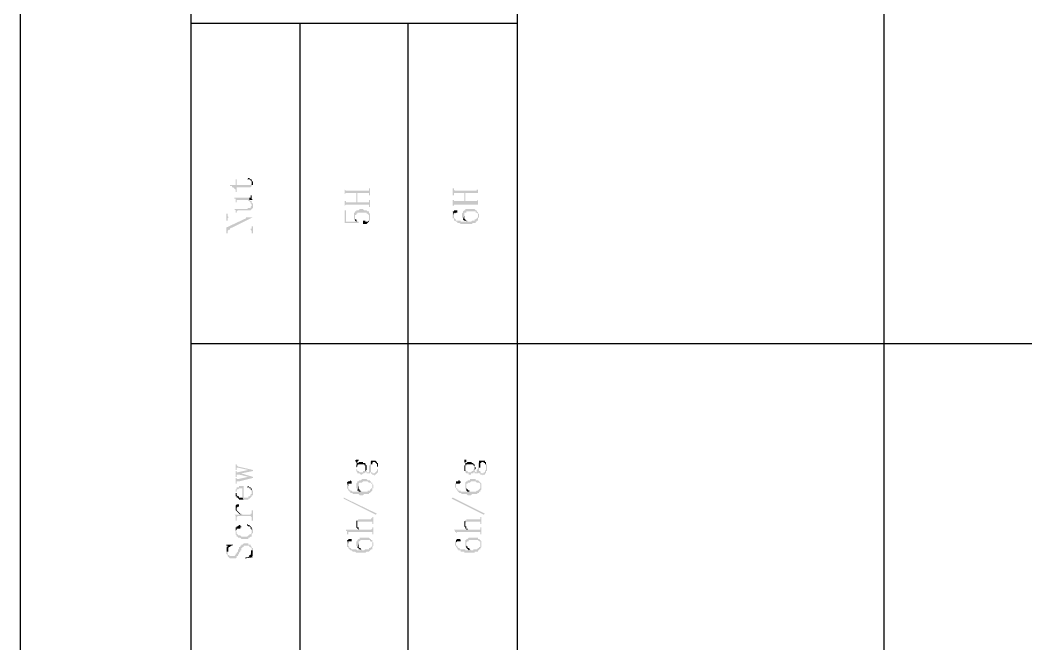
# Model space of a CAD drawing. Header units: millimetres. Extents: x 7018 to 13530, y 4187 to 5692.
# Drawn here: x 8411.44 to 8450.96, y 5112.75 to 5137.25 of the extents above; entities that cross this region are included whole.
import ezdxf

# ---------------------------------------------------------------- set-up
doc = ezdxf.new("R2010")
doc.units = ezdxf.units.MM

msp = doc.modelspace()

# ---------------------------------------------------------------- hatches: boundary and pattern name
at = {"transparency": 33554559}
for points in [[(8420.357, 5131.002), (8420.447, 5131.002), (8420.492, 5130.957), (8420.492, 5130.957), (8420.537, 5130.912), (8420.537, 5130.732), (8420.537, 5130.777), (8420.583, 5130.777), (8420.583, 5130.867), (8420.583, 5130.912), (8420.537, 5130.957), (8420.537, 5131.002), (8420.492, 5131.002), (8420.447, 5131.048), (8420.402, 5131.048)], [(8419.68, 5130.777), (8419.68, 5130.732), (8419.77, 5130.732), (8419.77, 5130.686), (8419.815, 5130.686), (8419.86, 5130.641), (8419.86, 5130.641), (8419.906, 5130.596), (8419.906, 5130.506), (8419.951, 5130.506), (8419.951, 5130.686), (8420.492, 5130.686), (8420.537, 5130.732), (8420.537, 5130.867), (8420.537, 5130.822), (8420.537, 5130.822), (8420.492, 5130.777), (8419.951, 5130.777), (8419.951, 5131.002), (8419.906, 5131.002), (8419.906, 5130.777)], [(8424.193, 5130.641), (8424.193, 5130.371), (8424.193, 5130.416), (8424.193, 5130.416), (8424.238, 5130.461), (8424.645, 5130.461), (8424.645, 5130.1), (8424.69, 5130.461), (8425.141, 5130.461), (8425.141, 5130.416), (8425.141, 5130.371), (8425.186, 5130.371), (8425.186, 5130.641), (8425.141, 5130.641), (8425.141, 5130.596), (8425.141, 5130.551), (8424.238, 5130.551), (8424.193, 5130.596)], [(8428.436, 5130.641), (8428.436, 5130.371), (8428.481, 5130.371), (8428.481, 5130.461), (8428.887, 5130.461), (8428.887, 5130.145), (8428.932, 5130.461), (8429.429, 5130.461), (8429.429, 5130.371), (8429.429, 5130.641), (8429.429, 5130.596), (8429.383, 5130.596), (8429.383, 5130.551), (8428.526, 5130.551), (8428.481, 5130.596), (8428.481, 5130.641), (8428.481, 5130.641)], [(8419.86, 5130.28), (8419.86, 5130.235), (8419.906, 5130.235), (8419.906, 5130.19), (8419.906, 5130.1), (8419.951, 5130.1), (8419.951, 5130.145), (8419.951, 5130.19), (8420.402, 5130.19), (8420.402, 5130.145), (8420.447, 5130.145), (8420.492, 5130.1), (8420.492, 5130.055), (8420.492, 5130.055), (8420.537, 5130.009), (8420.537, 5129.964), (8420.537, 5130.145), (8420.492, 5130.145), (8420.447, 5130.19), (8420.447, 5130.28)], [(8420.447, 5130.28), (8420.447, 5130.19), (8420.583, 5130.19), (8420.537, 5130.235), (8420.537, 5130.28), (8420.537, 5130.371), (8420.492, 5130.371), (8420.492, 5130.325), (8420.492, 5130.28), (8420.492, 5130.28)], [(8424.193, 5130.19), (8424.193, 5129.919), (8424.193, 5129.964), (8424.193, 5129.964), (8424.238, 5130.009), (8425.141, 5130.009), (8425.141, 5129.919), (8425.186, 5129.919), (8425.186, 5130.19), (8425.141, 5130.19), (8425.141, 5130.145), (8425.141, 5130.1), (8424.69, 5130.1), (8424.69, 5130.461), (8424.645, 5130.1), (8424.238, 5130.1), (8424.238, 5130.145), (8424.193, 5130.145), (8424.193, 5130.19)], [(8428.436, 5130.19), (8428.436, 5129.964), (8428.481, 5129.964), (8428.481, 5130.009), (8429.429, 5130.009), (8429.429, 5129.964), (8429.429, 5130.19), (8429.429, 5130.19), (8429.383, 5130.145), (8428.932, 5130.145), (8428.932, 5130.461), (8428.887, 5130.145), (8428.481, 5130.145), (8428.481, 5130.19), (8428.481, 5130.19)], [(8419.86, 5129.829), (8419.86, 5129.829), (8419.906, 5129.784), (8419.906, 5129.739), (8419.906, 5129.694), (8419.951, 5129.694), (8419.951, 5129.739), (8419.951, 5129.739), (8419.996, 5129.784), (8420.492, 5129.784), (8420.537, 5129.829), (8420.537, 5129.829), (8420.583, 5129.874), (8420.583, 5129.964), (8420.583, 5130.055), (8420.537, 5130.055), (8420.537, 5130.1), (8420.537, 5130.145), (8420.537, 5129.964), (8420.537, 5129.964), (8420.492, 5129.919), (8420.492, 5129.874), (8420.402, 5129.874), (8420.357, 5129.829)], [(8419.545, 5129.648), (8419.545, 5129.378), (8419.59, 5129.378), (8419.59, 5129.468), (8419.59, 5129.468), (8419.635, 5129.513), (8420.312, 5129.513), (8420.312, 5129.468), (8420.583, 5129.513), (8419.635, 5129.513), (8419.59, 5129.558), (8419.59, 5129.648)], [(8419.545, 5129.107), (8419.545, 5128.881), (8419.59, 5128.881), (8419.59, 5128.971), (8419.59, 5128.971), (8419.635, 5129.017), (8419.68, 5129.062), (8420.583, 5129.513), (8420.312, 5129.468)], [(8424.193, 5129.784), (8424.193, 5129.287), (8424.735, 5129.287), (8424.735, 5129.333), (8424.69, 5129.333), (8424.69, 5129.378), (8424.645, 5129.333), (8424.238, 5129.333), (8424.238, 5129.784)], [(8424.554, 5129.558), (8424.554, 5129.513), (8424.554, 5129.423), (8424.554, 5129.423), (8424.599, 5129.378), (8424.599, 5129.558), (8424.599, 5129.603), (8424.645, 5129.603), (8424.645, 5129.648), (8424.69, 5129.648), (8424.69, 5129.694), (8425.051, 5129.694), (8425.051, 5129.648), (8425.096, 5129.648), (8425.141, 5129.603), (8425.141, 5129.558), (8425.141, 5129.378), (8425.186, 5129.378), (8425.186, 5129.468), (8425.186, 5129.558), (8425.186, 5129.648), (8425.186, 5129.648), (8425.141, 5129.694), (8425.141, 5129.739), (8425.096, 5129.739), (8425.051, 5129.784), (8424.96, 5129.784), (8424.915, 5129.829), (8424.78, 5129.829), (8424.735, 5129.784), (8424.645, 5129.784), (8424.645, 5129.739), (8424.599, 5129.739), (8424.599, 5129.694), (8424.554, 5129.694), (8424.554, 5129.603), (8424.554, 5129.603)], [(8424.599, 5129.378), (8424.599, 5129.378), (8424.645, 5129.333), (8424.645, 5129.333), (8424.69, 5129.378), (8424.645, 5129.378), (8424.645, 5129.423), (8424.599, 5129.423), (8424.599, 5129.513), (8424.599, 5129.513)], [(8424.915, 5129.287), (8424.915, 5129.242), (8425.051, 5129.242), (8425.096, 5129.287), (8425.096, 5129.287), (8425.141, 5129.333), (8425.141, 5129.513), (8425.141, 5129.468), (8425.141, 5129.378), (8425.141, 5129.378), (8425.096, 5129.333), (8425.006, 5129.333), (8425.006, 5129.378), (8424.915, 5129.378), (8424.915, 5129.333)], [(8428.436, 5129.739), (8428.481, 5129.603), (8428.481, 5129.648), (8428.481, 5129.648), (8428.526, 5129.694), (8428.526, 5129.694), (8428.571, 5129.648), (8428.571, 5129.694), (8428.616, 5129.694), (8428.616, 5129.739), (8428.616, 5129.784), (8428.481, 5129.784), (8428.481, 5129.739)], [(8428.436, 5129.603), (8428.436, 5129.513), (8428.436, 5129.468), (8428.481, 5129.468), (8428.481, 5129.378), (8428.526, 5129.378), (8428.571, 5129.333), (8428.616, 5129.333), (8428.616, 5129.287), (8428.706, 5129.287), (8428.752, 5129.242), (8429.203, 5129.242), (8429.203, 5129.287), (8429.338, 5129.287), (8429.338, 5129.333), (8429.383, 5129.333), (8429.383, 5129.378), (8429.429, 5129.378), (8429.429, 5129.558), (8429.429, 5129.513), (8429.429, 5129.513), (8429.383, 5129.468), (8429.383, 5129.468), (8429.338, 5129.423), (8429.293, 5129.423), (8429.293, 5129.378), (8429.203, 5129.378), (8429.158, 5129.333), (8429.022, 5129.333), (8429.022, 5129.378), (8428.977, 5129.378), (8428.977, 5129.333), (8428.752, 5129.333), (8428.752, 5129.378), (8428.571, 5129.378), (8428.571, 5129.423), (8428.526, 5129.423), (8428.526, 5129.468), (8428.481, 5129.468), (8428.481, 5129.558), (8428.481, 5129.603), (8428.436, 5129.739), (8428.436, 5129.648), (8428.436, 5129.648)], [(8428.797, 5129.558), (8428.797, 5129.513), (8428.797, 5129.513), (8428.842, 5129.468), (8428.842, 5129.423), (8428.842, 5129.423), (8428.887, 5129.558), (8428.887, 5129.603), (8428.887, 5129.694), (8428.977, 5129.694), (8428.977, 5129.739), (8429.338, 5129.739), (8429.338, 5129.694), (8429.383, 5129.694), (8429.429, 5129.648), (8429.429, 5129.603), (8429.429, 5129.423), (8429.429, 5129.468), (8429.474, 5129.513), (8429.474, 5129.558), (8429.474, 5129.648), (8429.429, 5129.648), (8429.429, 5129.694), (8429.429, 5129.694), (8429.383, 5129.739), (8429.383, 5129.784), (8429.338, 5129.784), (8429.293, 5129.829), (8428.932, 5129.829), (8428.932, 5129.784), (8428.887, 5129.784), (8428.842, 5129.739), (8428.842, 5129.694), (8428.797, 5129.648), (8428.797, 5129.603)], [(8428.842, 5129.423), (8428.887, 5129.378), (8428.932, 5129.378), (8428.977, 5129.333), (8428.977, 5129.378), (8428.977, 5129.378), (8428.932, 5129.423), (8428.932, 5129.423), (8428.887, 5129.468), (8428.887, 5129.558), (8428.887, 5129.558)], [(8419.635, 5129.017), (8420.492, 5129.017), (8420.537, 5128.971), (8420.537, 5128.881), (8420.583, 5128.881), (8420.583, 5129.152), (8420.537, 5129.152), (8420.537, 5129.062), (8420.492, 5129.062), (8420.492, 5129.017), (8419.68, 5129.017), (8419.68, 5129.062)], [(8424.599, 5119.945), (8424.599, 5119.945), (8424.645, 5119.9), (8424.645, 5119.855), (8424.69, 5119.81), (8424.69, 5119.9), (8424.69, 5119.9), (8424.735, 5119.945), (8424.735, 5119.99), (8424.645, 5119.99)], [(8428.887, 5119.945), (8428.887, 5119.9), (8428.887, 5119.9), (8428.932, 5119.855), (8428.932, 5119.81), (8428.932, 5119.9), (8428.977, 5119.9), (8428.977, 5119.945), (8428.977, 5119.99), (8428.887, 5119.99)], [(8419.906, 5119.81), (8419.906, 5119.584), (8419.951, 5119.584), (8419.951, 5119.629), (8419.951, 5119.674), (8419.996, 5119.674), (8420.402, 5119.584), (8420.402, 5119.584), (8420.583, 5119.539), (8420.583, 5119.584), (8419.996, 5119.719), (8419.996, 5119.719), (8419.951, 5119.764), (8419.951, 5119.81)], [(8419.906, 5119.539), (8419.906, 5119.313), (8419.951, 5119.313), (8419.951, 5119.358), (8419.951, 5119.403), (8420.041, 5119.403), (8420.131, 5119.449), (8420.583, 5119.539), (8420.402, 5119.584), (8419.996, 5119.494), (8419.951, 5119.494), (8419.951, 5119.539), (8419.951, 5119.539)], [(8424.645, 5119.539), (8424.69, 5119.494), (8424.69, 5119.449), (8424.78, 5119.449), (8424.825, 5119.403), (8424.87, 5119.403), (8424.915, 5119.449), (8424.96, 5119.449), (8425.006, 5119.494), (8425.051, 5119.494), (8425.051, 5119.449), (8425.186, 5119.449), (8425.186, 5119.494), (8425.231, 5119.494), (8425.231, 5119.449), (8425.231, 5119.449), (8425.276, 5119.403), (8425.321, 5119.403), (8425.367, 5119.358), (8425.367, 5119.403), (8425.412, 5119.403), (8425.457, 5119.449), (8425.457, 5119.449), (8425.502, 5119.494), (8425.502, 5119.539), (8425.502, 5119.674), (8425.502, 5119.719), (8425.502, 5119.81), (8425.502, 5119.855), (8425.502, 5119.674), (8425.502, 5119.629), (8425.457, 5119.584), (8425.457, 5119.539), (8425.457, 5119.539), (8425.412, 5119.494), (8425.412, 5119.494), (8425.367, 5119.449), (8425.276, 5119.449), (8425.276, 5119.494), (8425.231, 5119.494), (8425.231, 5119.539), (8425.231, 5119.945), (8425.186, 5119.9), (8425.186, 5119.81), (8425.186, 5119.764), (8425.141, 5119.764), (8425.141, 5119.674), (8425.141, 5119.629), (8425.141, 5119.539), (8425.141, 5119.494), (8425.051, 5119.494), (8425.051, 5119.539), (8425.006, 5119.539), (8425.006, 5119.674), (8425.006, 5119.629), (8425.006, 5119.584), (8425.006, 5119.584), (8424.96, 5119.539), (8424.915, 5119.539), (8424.915, 5119.494), (8424.78, 5119.494), (8424.735, 5119.539), (8424.69, 5119.539), (8424.69, 5119.584), (8424.69, 5119.584), (8424.645, 5119.629), (8424.645, 5119.674)], [(8424.645, 5119.674), (8424.645, 5119.629), (8424.645, 5119.539), (8424.645, 5119.674), (8424.645, 5119.674), (8424.69, 5119.719), (8424.69, 5119.764), (8424.69, 5119.764), (8424.735, 5119.81), (8424.96, 5119.81), (8424.96, 5119.764), (8425.006, 5119.764), (8425.006, 5119.674), (8425.006, 5119.539), (8425.051, 5119.584), (8425.051, 5119.674), (8425.051, 5119.764), (8425.051, 5119.764), (8425.006, 5119.81), (8425.006, 5119.855), (8424.915, 5119.855), (8424.915, 5119.9), (8424.735, 5119.9), (8424.735, 5119.855), (8424.69, 5119.855), (8424.69, 5119.9), (8424.69, 5119.81), (8424.645, 5119.81), (8424.645, 5119.764)], [(8425.231, 5119.945), (8425.231, 5119.539), (8425.231, 5119.584), (8425.231, 5119.674), (8425.231, 5119.719), (8425.231, 5119.81), (8425.276, 5119.81), (8425.276, 5119.855), (8425.276, 5119.855), (8425.321, 5119.9), (8425.367, 5119.9), (8425.412, 5119.855), (8425.412, 5119.855), (8425.457, 5119.81), (8425.457, 5119.719), (8425.502, 5119.719), (8425.502, 5119.674), (8425.502, 5119.855), (8425.457, 5119.855), (8425.457, 5119.9), (8425.457, 5119.9), (8425.412, 5119.945)], [(8428.887, 5119.674), (8428.887, 5119.629), (8428.887, 5119.539), (8428.932, 5119.539), (8428.932, 5119.674), (8428.932, 5119.764), (8428.977, 5119.764), (8428.977, 5119.81), (8429.203, 5119.81), (8429.248, 5119.764), (8429.248, 5119.764), (8429.293, 5119.719), (8429.293, 5119.674), (8429.293, 5119.539), (8429.293, 5119.584), (8429.293, 5119.584), (8429.338, 5119.629), (8429.338, 5119.674), (8429.338, 5119.674), (8429.293, 5119.719), (8429.293, 5119.764), (8429.293, 5119.81), (8429.248, 5119.81), (8429.248, 5119.855), (8429.203, 5119.855), (8429.158, 5119.9), (8429.022, 5119.9), (8428.977, 5119.855), (8428.932, 5119.855), (8428.932, 5119.9), (8428.932, 5119.81), (8428.932, 5119.764), (8428.887, 5119.764)], [(8428.932, 5119.539), (8428.932, 5119.494), (8428.932, 5119.494), (8428.977, 5119.449), (8429.067, 5119.449), (8429.067, 5119.403), (8429.158, 5119.403), (8429.158, 5119.449), (8429.248, 5119.449), (8429.248, 5119.494), (8429.293, 5119.494), (8429.293, 5119.449), (8429.429, 5119.449), (8429.474, 5119.494), (8429.474, 5119.449), (8429.519, 5119.449), (8429.519, 5119.403), (8429.609, 5119.403), (8429.609, 5119.358), (8429.654, 5119.403), (8429.699, 5119.403), (8429.699, 5119.449), (8429.744, 5119.449), (8429.744, 5119.494), (8429.744, 5119.539), (8429.79, 5119.539), (8429.79, 5119.674), (8429.79, 5119.719), (8429.79, 5119.81), (8429.744, 5119.81), (8429.744, 5119.855), (8429.744, 5119.674), (8429.744, 5119.584), (8429.744, 5119.584), (8429.699, 5119.539), (8429.699, 5119.494), (8429.654, 5119.494), (8429.654, 5119.449), (8429.564, 5119.449), (8429.519, 5119.494), (8429.519, 5119.539), (8429.474, 5119.539), (8429.474, 5119.945), (8429.474, 5119.9), (8429.474, 5119.9), (8429.429, 5119.855), (8429.429, 5119.81), (8429.429, 5119.764), (8429.429, 5119.674), (8429.429, 5119.629), (8429.429, 5119.629), (8429.383, 5119.584), (8429.383, 5119.539), (8429.383, 5119.494), (8429.338, 5119.494), (8429.293, 5119.539), (8429.293, 5119.674), (8429.293, 5119.629), (8429.293, 5119.629), (8429.248, 5119.584), (8429.248, 5119.539), (8429.203, 5119.539), (8429.158, 5119.494), (8429.022, 5119.494), (8429.022, 5119.539), (8428.977, 5119.539), (8428.932, 5119.584), (8428.932, 5119.674)], [(8429.474, 5119.945), (8429.474, 5119.539), (8429.474, 5119.584), (8429.474, 5119.674), (8429.519, 5119.674), (8429.519, 5119.719), (8429.519, 5119.81), (8429.519, 5119.855), (8429.564, 5119.855), (8429.564, 5119.9), (8429.654, 5119.9), (8429.654, 5119.855), (8429.699, 5119.855), (8429.699, 5119.81), (8429.744, 5119.81), (8429.744, 5119.719), (8429.744, 5119.674), (8429.744, 5119.855), (8429.744, 5119.9), (8429.699, 5119.9), (8429.699, 5119.945), (8429.519, 5119.945)], [(8419.906, 5119.268), (8419.906, 5119.042), (8419.951, 5119.042), (8419.951, 5119.088), (8419.951, 5119.133), (8420.041, 5119.133), (8420.583, 5119.268), (8420.402, 5119.313), (8419.996, 5119.223), (8419.951, 5119.223), (8419.951, 5119.268), (8419.951, 5119.268)], [(8420.041, 5119.403), (8420.402, 5119.313), (8420.402, 5119.313), (8420.583, 5119.268), (8420.583, 5119.313), (8420.131, 5119.449)], [(8424.283, 5119.088), (8424.329, 5118.952), (8424.329, 5118.997), (8424.329, 5119.042), (8424.464, 5119.042), (8424.464, 5119.088), (8424.464, 5119.133), (8424.464, 5119.133), (8424.419, 5119.178), (8424.419, 5119.178), (8424.374, 5119.133), (8424.329, 5119.133)], [(8424.645, 5118.952), (8424.645, 5118.862), (8424.69, 5118.862), (8424.69, 5118.817), (8424.69, 5118.772), (8424.735, 5118.952), (8424.735, 5119.042), (8424.735, 5119.042), (8424.78, 5119.088), (8424.87, 5119.088), (8424.915, 5119.133), (8425.096, 5119.133), (8425.141, 5119.088), (8425.231, 5119.088), (8425.231, 5119.042), (8425.276, 5119.042), (8425.276, 5118.952), (8425.276, 5118.772), (8425.276, 5118.862), (8425.321, 5118.862), (8425.321, 5118.952), (8425.321, 5118.997), (8425.321, 5118.997), (8425.276, 5119.042), (8425.276, 5119.088), (8425.231, 5119.088), (8425.231, 5119.133), (8425.186, 5119.133), (8425.186, 5119.178), (8425.096, 5119.178), (8425.051, 5119.223), (8424.87, 5119.223), (8424.825, 5119.178), (8424.78, 5119.178), (8424.735, 5119.133), (8424.69, 5119.133), (8424.69, 5119.088), (8424.69, 5119.088), (8424.645, 5119.042), (8424.645, 5118.997), (8424.645, 5118.997)], [(8428.571, 5119.088), (8428.571, 5118.952), (8428.571, 5118.997), (8428.571, 5119.042), (8428.706, 5119.042), (8428.752, 5119.088), (8428.752, 5119.133), (8428.706, 5119.133), (8428.706, 5119.178), (8428.661, 5119.178), (8428.661, 5119.133), (8428.571, 5119.133)], [(8428.932, 5118.952), (8428.932, 5118.862), (8428.932, 5118.817), (8428.977, 5118.817), (8428.977, 5118.772), (8428.977, 5118.952), (8428.977, 5119.042), (8429.022, 5119.042), (8429.022, 5119.088), (8429.113, 5119.088), (8429.158, 5119.133), (8429.338, 5119.133), (8429.383, 5119.088), (8429.474, 5119.088), (8429.519, 5119.042), (8429.519, 5118.952), (8429.519, 5118.772), (8429.564, 5118.817), (8429.564, 5118.862), (8429.564, 5118.952), (8429.564, 5118.997), (8429.564, 5119.042), (8429.564, 5119.042), (8429.519, 5119.088), (8429.519, 5119.088), (8429.474, 5119.133), (8429.474, 5119.133), (8429.429, 5119.178), (8429.338, 5119.178), (8429.338, 5119.223), (8429.113, 5119.223), (8429.113, 5119.178), (8429.022, 5119.178), (8429.022, 5119.133), (8428.977, 5119.133), (8428.932, 5119.088), (8428.932, 5118.997), (8428.932, 5118.997)], [(8419.906, 5118.817), (8419.906, 5118.681), (8419.906, 5118.726), (8419.951, 5118.726), (8419.951, 5118.772), (8419.951, 5118.817), (8419.996, 5118.817), (8420.041, 5118.862), (8420.176, 5118.862), (8420.176, 5118.501), (8420.222, 5118.411), (8420.402, 5118.411), (8420.402, 5118.456), (8420.447, 5118.456), (8420.492, 5118.501), (8420.492, 5118.501), (8420.537, 5118.546), (8420.537, 5118.591), (8420.583, 5118.591), (8420.583, 5118.681), (8420.583, 5118.726), (8420.583, 5118.772), (8420.537, 5118.817), (8420.537, 5118.862), (8420.537, 5118.726), (8420.537, 5118.636), (8420.492, 5118.636), (8420.492, 5118.591), (8420.492, 5118.591), (8420.447, 5118.546), (8420.402, 5118.546), (8420.402, 5118.501), (8420.222, 5118.501), (8420.222, 5118.952), (8420.041, 5118.952), (8420.041, 5118.907), (8419.951, 5118.907), (8419.951, 5118.862), (8419.951, 5118.862)], [(8419.906, 5118.681), (8419.906, 5118.591), (8419.906, 5118.546), (8419.951, 5118.546), (8419.951, 5118.501), (8419.996, 5118.501), (8419.996, 5118.456), (8420.041, 5118.456), (8420.041, 5118.411), (8420.222, 5118.411), (8420.176, 5118.501), (8420.041, 5118.501), (8420.041, 5118.546), (8419.996, 5118.546), (8419.951, 5118.591), (8419.951, 5118.681), (8419.906, 5118.681), (8419.906, 5118.817), (8419.906, 5118.772), (8419.906, 5118.726)], [(8420.357, 5118.907), (8420.447, 5118.907), (8420.447, 5118.862), (8420.492, 5118.862), (8420.492, 5118.817), (8420.492, 5118.817), (8420.537, 5118.772), (8420.537, 5118.726), (8420.537, 5118.862), (8420.492, 5118.862), (8420.492, 5118.907), (8420.447, 5118.907), (8420.402, 5118.952), (8420.402, 5118.952)], [(8424.283, 5118.997), (8424.283, 5118.907), (8424.283, 5118.862), (8424.283, 5118.862), (8424.329, 5118.817), (8424.329, 5118.772), (8424.374, 5118.772), (8424.374, 5118.726), (8424.419, 5118.726), (8424.419, 5118.681), (8424.509, 5118.681), (8424.509, 5118.636), (8424.735, 5118.636), (8424.78, 5118.591), (8424.915, 5118.591), (8424.96, 5118.636), (8425.141, 5118.636), (8425.141, 5118.681), (8425.186, 5118.681), (8425.231, 5118.726), (8425.231, 5118.726), (8425.276, 5118.772), (8425.276, 5118.952), (8425.276, 5118.907), (8425.276, 5118.862), (8425.231, 5118.862), (8425.231, 5118.817), (8425.186, 5118.817), (8425.186, 5118.772), (8425.096, 5118.772), (8425.096, 5118.726), (8424.87, 5118.726), (8424.825, 5118.772), (8424.825, 5118.726), (8424.509, 5118.726), (8424.464, 5118.772), (8424.419, 5118.772), (8424.374, 5118.817), (8424.374, 5118.817), (8424.329, 5118.862), (8424.329, 5118.952), (8424.329, 5118.952), (8424.283, 5119.088)], [(8424.69, 5118.772), (8424.735, 5118.772), (8424.735, 5118.726), (8424.825, 5118.726), (8424.825, 5118.772), (8424.78, 5118.772), (8424.78, 5118.817), (8424.735, 5118.817), (8424.735, 5118.907), (8424.735, 5118.952)], [(8428.526, 5118.997), (8428.526, 5118.907), (8428.526, 5118.907), (8428.571, 5118.862), (8428.571, 5118.817), (8428.616, 5118.817), (8428.616, 5118.772), (8428.616, 5118.772), (8428.661, 5118.726), (8428.661, 5118.726), (8428.706, 5118.681), (8428.752, 5118.681), (8428.797, 5118.636), (8428.977, 5118.636), (8429.022, 5118.591), (8429.158, 5118.591), (8429.203, 5118.636), (8429.383, 5118.636), (8429.429, 5118.681), (8429.474, 5118.681), (8429.474, 5118.726), (8429.519, 5118.726), (8429.519, 5118.772), (8429.519, 5118.952), (8429.519, 5118.907), (8429.519, 5118.862), (8429.519, 5118.862), (8429.474, 5118.817), (8429.474, 5118.817), (8429.429, 5118.772), (8429.383, 5118.772), (8429.338, 5118.726), (8429.113, 5118.726), (8429.113, 5118.772), (8429.067, 5118.726), (8428.752, 5118.726), (8428.752, 5118.772), (8428.661, 5118.772), (8428.661, 5118.817), (8428.616, 5118.817), (8428.616, 5118.862), (8428.571, 5118.862), (8428.571, 5118.952), (8428.571, 5119.088), (8428.571, 5119.088), (8428.526, 5119.042)], [(8428.977, 5118.772), (8428.977, 5118.772), (8429.022, 5118.726), (8429.067, 5118.726), (8429.113, 5118.772), (8429.067, 5118.772), (8429.022, 5118.817), (8429.022, 5118.817), (8428.977, 5118.862), (8428.977, 5118.907), (8428.977, 5118.952)], [(8425.457, 5117.869), (8425.412, 5117.824), (8424.148, 5118.456), (8424.148, 5118.501)], [(8429.699, 5117.869), (8429.654, 5117.824), (8428.39, 5118.456), (8428.436, 5118.501)], [(8419.86, 5117.824), (8419.86, 5117.824), (8419.906, 5117.779), (8419.906, 5117.734), (8419.906, 5117.643), (8419.906, 5117.598), (8419.951, 5117.598), (8419.951, 5117.734), (8419.951, 5117.734), (8419.996, 5117.779), (8420.492, 5117.779), (8420.537, 5117.734), (8420.537, 5117.598), (8420.583, 5117.598), (8420.583, 5118.004), (8420.537, 5118.004), (8420.537, 5117.869), (8420.492, 5117.869), (8420.492, 5117.824), (8420.176, 5117.824), (8420.131, 5117.869), (8420.086, 5117.869), (8420.086, 5117.824)], [(8419.906, 5118.095), (8419.906, 5118.049), (8419.906, 5118.004), (8419.951, 5117.959), (8419.951, 5118.095), (8419.951, 5118.095), (8419.996, 5118.14), (8420.041, 5118.14), (8420.041, 5118.185), (8420.041, 5118.23), (8419.951, 5118.23), (8419.906, 5118.185), (8419.906, 5118.14)], [(8419.951, 5117.959), (8419.951, 5117.959), (8419.996, 5117.914), (8419.996, 5117.914), (8420.041, 5117.869), (8420.041, 5117.869), (8420.086, 5117.824), (8420.086, 5117.869), (8420.086, 5117.869), (8420.041, 5117.914), (8420.041, 5117.914), (8419.996, 5117.959), (8419.996, 5117.959), (8419.951, 5118.004), (8419.951, 5118.049), (8419.951, 5118.095)], [(8424.645, 5117.463), (8424.645, 5117.418), (8424.645, 5117.327), (8424.645, 5117.327), (8424.69, 5117.282), (8424.69, 5117.282), (8424.735, 5117.237), (8424.735, 5117.282), (8424.735, 5117.327), (8424.69, 5117.327), (8424.69, 5117.372), (8424.69, 5117.598), (8424.645, 5117.598), (8424.645, 5117.553), (8424.645, 5117.508)], [(8424.69, 5117.598), (8424.69, 5117.463), (8424.69, 5117.508), (8424.69, 5117.553), (8425.276, 5117.553), (8425.276, 5117.463), (8425.321, 5117.463), (8425.321, 5117.734), (8425.276, 5117.734), (8425.276, 5117.688), (8425.231, 5117.688), (8425.231, 5117.643), (8424.735, 5117.643)], [(8428.887, 5117.463), (8428.887, 5117.418), (8428.887, 5117.372), (8428.932, 5117.327), (8428.932, 5117.282), (8428.977, 5117.282), (8428.977, 5117.237), (8429.022, 5117.237), (8429.022, 5117.282), (8428.977, 5117.282), (8428.977, 5117.327), (8428.977, 5117.372), (8428.932, 5117.372), (8428.932, 5117.598), (8428.932, 5117.598), (8428.887, 5117.553), (8428.887, 5117.508)], [(8428.932, 5117.598), (8428.932, 5117.463), (8428.932, 5117.508), (8428.932, 5117.508), (8428.977, 5117.553), (8429.519, 5117.553), (8429.519, 5117.463), (8429.564, 5117.463), (8429.564, 5117.734), (8429.519, 5117.734), (8429.519, 5117.688), (8429.519, 5117.643), (8428.977, 5117.643), (8428.977, 5117.598)], [(8419.906, 5117.192), (8419.906, 5117.102), (8419.906, 5117.057), (8419.906, 5117.192), (8419.906, 5117.192), (8419.951, 5117.237), (8419.951, 5117.282), (8420.086, 5117.282), (8420.086, 5117.327), (8420.131, 5117.327), (8420.131, 5117.372), (8420.086, 5117.372), (8420.086, 5117.418), (8420.041, 5117.418), (8419.996, 5117.372), (8419.951, 5117.372), (8419.951, 5117.327), (8419.906, 5117.327), (8419.906, 5117.237), (8419.906, 5117.237)], [(8419.906, 5117.057), (8419.951, 5117.011), (8419.951, 5116.966), (8419.996, 5116.966), (8419.996, 5116.921), (8420.086, 5116.921), (8420.131, 5116.876), (8420.402, 5116.876), (8420.402, 5116.921), (8420.447, 5116.921), (8420.492, 5116.966), (8420.537, 5116.966), (8420.537, 5117.011), (8420.537, 5117.057), (8420.583, 5117.102), (8420.583, 5117.192), (8420.583, 5117.282), (8420.537, 5117.282), (8420.537, 5117.327), (8420.537, 5117.192), (8420.537, 5117.147), (8420.537, 5117.102), (8420.492, 5117.057), (8420.447, 5117.057), (8420.447, 5117.011), (8420.402, 5117.011), (8420.357, 5116.966), (8420.131, 5116.966), (8420.086, 5117.011), (8419.996, 5117.011), (8419.996, 5117.057), (8419.951, 5117.057), (8419.951, 5117.102), (8419.951, 5117.147), (8419.906, 5117.192)], [(8420.357, 5117.418), (8420.357, 5117.418), (8420.402, 5117.372), (8420.447, 5117.372), (8420.492, 5117.327), (8420.492, 5117.282), (8420.537, 5117.237), (8420.537, 5117.192), (8420.537, 5117.327), (8420.492, 5117.372), (8420.492, 5117.372), (8420.447, 5117.418), (8420.402, 5117.418), (8420.357, 5117.463)], [(8424.238, 5117.237), (8424.238, 5117.192), (8424.283, 5117.192), (8424.283, 5117.147), (8424.283, 5117.057), (8424.329, 5117.057), (8424.329, 5117.102), (8424.329, 5117.147), (8425.276, 5117.147), (8425.276, 5117.057), (8425.321, 5117.057), (8425.321, 5117.327), (8425.276, 5117.327), (8425.276, 5117.282), (8425.276, 5117.282), (8425.231, 5117.237), (8424.78, 5117.237), (8424.735, 5117.282), (8424.735, 5117.237)], [(8428.481, 5117.237), (8428.481, 5117.237), (8428.526, 5117.192), (8428.526, 5117.147), (8428.571, 5117.147), (8428.571, 5117.057), (8428.571, 5117.102), (8428.571, 5117.102), (8428.616, 5117.147), (8429.519, 5117.147), (8429.519, 5117.057), (8429.564, 5117.057), (8429.564, 5117.327), (8429.519, 5117.327), (8429.519, 5117.282), (8429.519, 5117.237), (8429.022, 5117.237), (8429.022, 5117.282), (8429.022, 5117.237)], [(8424.283, 5116.831), (8424.329, 5116.696), (8424.329, 5116.741), (8424.329, 5116.786), (8424.464, 5116.786), (8424.464, 5116.831), (8424.464, 5116.876), (8424.329, 5116.876), (8424.329, 5116.831)], [(8424.283, 5116.696), (8424.283, 5116.605), (8424.283, 5116.56), (8424.329, 5116.56), (8424.329, 5116.515), (8424.329, 5116.515), (8424.374, 5116.47), (8424.374, 5116.47), (8424.419, 5116.425), (8424.464, 5116.425), (8424.509, 5116.38), (8424.599, 5116.38), (8424.645, 5116.334), (8425.006, 5116.334), (8425.051, 5116.38), (8425.141, 5116.38), (8425.186, 5116.425), (8425.186, 5116.425), (8425.231, 5116.47), (8425.276, 5116.47), (8425.276, 5116.65), (8425.276, 5116.605), (8425.276, 5116.605), (8425.231, 5116.56), (8425.231, 5116.56), (8425.186, 5116.515), (8425.141, 5116.515), (8425.141, 5116.47), (8425.006, 5116.47), (8424.96, 5116.425), (8424.87, 5116.425), (8424.87, 5116.47), (8424.825, 5116.47), (8424.825, 5116.425), (8424.69, 5116.425), (8424.645, 5116.47), (8424.464, 5116.47), (8424.419, 5116.515), (8424.374, 5116.515), (8424.374, 5116.56), (8424.329, 5116.605), (8424.329, 5116.65), (8424.329, 5116.696), (8424.283, 5116.831), (8424.283, 5116.786), (8424.283, 5116.741)], [(8424.645, 5116.696), (8424.645, 5116.605), (8424.645, 5116.605), (8424.69, 5116.56), (8424.69, 5116.515), (8424.69, 5116.515), (8424.735, 5116.696), (8424.735, 5116.741), (8424.735, 5116.786), (8424.78, 5116.786), (8424.825, 5116.831), (8425.186, 5116.831), (8425.186, 5116.786), (8425.231, 5116.786), (8425.276, 5116.741), (8425.276, 5116.515), (8425.276, 5116.56), (8425.276, 5116.56), (8425.321, 5116.605), (8425.321, 5116.696), (8425.321, 5116.741), (8425.276, 5116.741), (8425.276, 5116.831), (8425.231, 5116.831), (8425.231, 5116.876), (8425.186, 5116.876), (8425.141, 5116.921), (8424.78, 5116.921), (8424.78, 5116.876), (8424.735, 5116.876), (8424.69, 5116.831), (8424.69, 5116.786), (8424.645, 5116.786)], [(8428.526, 5116.696), (8428.526, 5116.605), (8428.571, 5116.605), (8428.571, 5116.56), (8428.571, 5116.56), (8428.616, 5116.515), (8428.616, 5116.47), (8428.661, 5116.47), (8428.661, 5116.425), (8428.752, 5116.425), (8428.752, 5116.38), (8428.887, 5116.38), (8428.887, 5116.334), (8429.293, 5116.334), (8429.293, 5116.38), (8429.429, 5116.38), (8429.429, 5116.425), (8429.474, 5116.425), (8429.474, 5116.47), (8429.519, 5116.47), (8429.519, 5116.65), (8429.519, 5116.605), (8429.519, 5116.56), (8429.474, 5116.56), (8429.474, 5116.515), (8429.429, 5116.515), (8429.383, 5116.47), (8429.248, 5116.47), (8429.248, 5116.425), (8429.158, 5116.425), (8429.113, 5116.47), (8429.113, 5116.47), (8429.067, 5116.425), (8428.932, 5116.425), (8428.932, 5116.47), (8428.706, 5116.47), (8428.706, 5116.515), (8428.661, 5116.515), (8428.616, 5116.56), (8428.616, 5116.605), (8428.571, 5116.605), (8428.571, 5116.65), (8428.571, 5116.831), (8428.571, 5116.786), (8428.526, 5116.786), (8428.526, 5116.741)], [(8428.571, 5116.831), (8428.571, 5116.696), (8428.571, 5116.741), (8428.571, 5116.741), (8428.616, 5116.786), (8428.752, 5116.786), (8428.752, 5116.831), (8428.752, 5116.831), (8428.706, 5116.876), (8428.616, 5116.876)], [(8428.932, 5116.696), (8428.932, 5116.605), (8428.932, 5116.56), (8428.932, 5116.56), (8428.977, 5116.515), (8428.977, 5116.696), (8428.977, 5116.741), (8428.977, 5116.741), (8429.022, 5116.786), (8429.067, 5116.786), (8429.067, 5116.831), (8429.429, 5116.831), (8429.474, 5116.786), (8429.519, 5116.786), (8429.519, 5116.741), (8429.519, 5116.515), (8429.564, 5116.56), (8429.564, 5116.605), (8429.564, 5116.696), (8429.564, 5116.741), (8429.564, 5116.786), (8429.519, 5116.831), (8429.519, 5116.831), (8429.474, 5116.876), (8429.429, 5116.876), (8429.429, 5116.921), (8429.067, 5116.921), (8429.022, 5116.876), (8428.977, 5116.876), (8428.977, 5116.831), (8428.932, 5116.831), (8428.932, 5116.786)], [(8419.545, 5116.38), (8419.545, 5116.289), (8419.545, 5116.289), (8419.59, 5116.244), (8419.59, 5116.199), (8419.59, 5116.199), (8419.635, 5116.154), (8419.635, 5116.154), (8419.68, 5116.109), (8419.906, 5116.109), (8419.951, 5116.154), (8419.951, 5116.199), (8419.996, 5116.199), (8419.996, 5116.244), (8419.996, 5116.244), (8420.041, 5116.289), (8420.041, 5116.334), (8420.086, 5116.38), (8420.086, 5116.425), (8420.131, 5116.425), (8420.131, 5116.515), (8420.176, 5116.515), (8420.176, 5116.56), (8420.222, 5116.56), (8420.222, 5116.605), (8420.447, 5116.605), (8420.447, 5116.56), (8420.492, 5116.56), (8420.492, 5116.515), (8420.537, 5116.515), (8420.537, 5116.425), (8420.537, 5116.244), (8420.537, 5116.289), (8420.583, 5116.334), (8420.583, 5116.425), (8420.583, 5116.515), (8420.537, 5116.515), (8420.537, 5116.56), (8420.537, 5116.56), (8420.492, 5116.605), (8420.492, 5116.65), (8420.402, 5116.65), (8420.402, 5116.696), (8420.222, 5116.696), (8420.176, 5116.65), (8420.131, 5116.65), (8420.131, 5116.605), (8420.086, 5116.605), (8420.086, 5116.56), (8420.041, 5116.56), (8420.041, 5116.47), (8419.996, 5116.47), (8419.996, 5116.38), (8419.951, 5116.334), (8419.951, 5116.289), (8419.906, 5116.289), (8419.906, 5116.244), (8419.906, 5116.244), (8419.86, 5116.199), (8419.68, 5116.199), (8419.635, 5116.244), (8419.59, 5116.244), (8419.59, 5116.334), (8419.59, 5116.515), (8419.545, 5116.515), (8419.545, 5116.425), (8419.545, 5116.425)], [(8419.545, 5116.65), (8419.545, 5116.605), (8419.59, 5116.605), (8419.59, 5116.425), (8419.59, 5116.515), (8419.635, 5116.515), (8419.635, 5116.56), (8419.68, 5116.56), (8419.725, 5116.605), (8419.77, 5116.605), (8419.815, 5116.65), (8419.77, 5116.65)], [(8424.69, 5116.515), (8424.735, 5116.515), (8424.735, 5116.47), (8424.78, 5116.47), (8424.825, 5116.425), (8424.825, 5116.515), (8424.78, 5116.515), (8424.735, 5116.56), (8424.735, 5116.605), (8424.735, 5116.696)], [(8428.977, 5116.515), (8428.977, 5116.515), (8429.022, 5116.47), (8429.022, 5116.47), (8429.067, 5116.425), (8429.113, 5116.47), (8429.067, 5116.515), (8429.022, 5116.515), (8429.022, 5116.56), (8429.022, 5116.56), (8428.977, 5116.605), (8428.977, 5116.696)], [(8420.267, 5116.109), (8420.267, 5116.109), (8420.583, 5116.154), (8420.583, 5116.154), (8420.537, 5116.199), (8420.537, 5116.334), (8420.537, 5116.289), (8420.492, 5116.289), (8420.492, 5116.244), (8420.447, 5116.244), (8420.447, 5116.199), (8420.447, 5116.199), (8420.402, 5116.154), (8420.312, 5116.154)]]:
    msp.add_hatch(color=256, dxfattribs=at).paths.add_polyline_path(points)

# ---------------------------------------------------------------- linework, layer by layer
for p, q in [((8418.145, 5242.873), (8418.145, 4956.132)), ((8445.37, 5242.873), (8445.37, 4986.912)), ((8430.963, 5124.548), (8827.401, 5124.548))]:
    msp.add_line(p, q)
for points in [[(8831.439, 4951.873), (8831.439, 5248.873), (8411.439, 5248.873), (8411.439, 4951.873)], [(8419.59, 5116.515), (8419.59, 5116.38), (8419.59, 5116.425), (8419.59, 5116.56), (8419.59, 5116.56)], [(8420.537, 5116.334), (8420.537, 5116.199), (8420.537, 5116.244), (8420.537, 5116.425), (8420.537, 5116.38)]]:
    msp.add_lwpolyline(points, close=True)
for points in [[(8430.963, 5242.873), (8430.963, 4956.132)], [(8418.145, 5137.14), (8430.963, 5137.14)], [(8422.433, 5137.14), (8422.433, 5099.455)], [(8426.675, 5137.14), (8426.675, 5099.455)], [(8418.145, 5124.548), (8430.963, 5124.548)]]:
    msp.add_lwpolyline(points)

doc.saveas('drawing.dxf')
